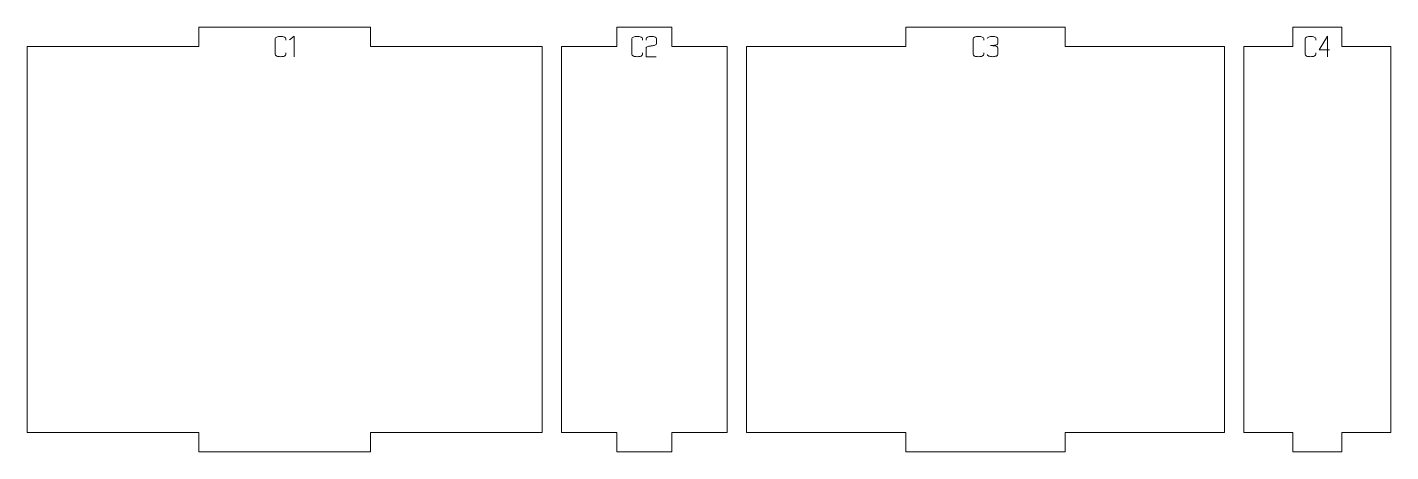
# Model space of a CAD drawing. Header units: centimetres. Extents: x -249 to 275, y -506 to 461.
# Drawn here: x -248.57 to -227.35, y 204.34 to 210.94 of the extents above; entities that cross this region are included whole.
import ezdxf

# ---------------------------------------------------------------- set-up
doc = ezdxf.new("R2010")
doc.units = ezdxf.units.CM
doc.header["$MEASUREMENT"] = 0
doc.layers.add('Capa 1', color=7, linetype='Continuous')

msp = doc.modelspace()

# ---------------------------------------------------------------- linework, layer by layer
at = {"layer": 'Capa 1', "color": 240, "lineweight": 9}
for points in [[(-248.5745, 210.63954), (-248.5745, 210.63954), (-248.5745, 204.63954), (-248.5745, 204.63954), (-248.5745, 204.63954), (-245.90206, 204.63954), (-245.90206, 204.63954), (-245.90206, 204.63954), (-245.90206, 204.33954), (-245.90206, 204.33954), (-245.90206, 204.33954), (-243.22962, 204.33954), (-243.22962, 204.33954), (-243.22962, 204.33954), (-243.22962, 204.63954), (-243.22962, 204.63954), (-243.22962, 204.63954), (-240.55717, 204.63954), (-240.55717, 204.63954), (-240.55717, 204.63954), (-240.55717, 210.63954), (-240.55717, 210.63954), (-240.55717, 210.63954), (-243.22962, 210.63954), (-243.22962, 210.63954), (-243.22962, 210.63954), (-243.22962, 210.93954), (-243.22962, 210.93954), (-243.22962, 210.93954), (-245.90206, 210.93954), (-245.90206, 210.93954), (-245.90206, 210.93954), (-245.90206, 210.63954), (-245.90206, 210.63954), (-245.90206, 210.63954), (-248.5745, 210.63954), (-248.5745, 210.63954)], [(-240.25717, 210.63954), (-240.25717, 210.63954), (-240.25717, 204.63954), (-240.25717, 204.63954), (-240.25717, 204.63954), (-239.39799, 204.63954), (-239.39799, 204.63954), (-239.39799, 204.63954), (-239.39799, 204.33954), (-239.39799, 204.33954), (-239.39799, 204.33954), (-238.53882, 204.33954), (-238.53882, 204.33954), (-238.53882, 204.33954), (-238.53882, 204.63954), (-238.53882, 204.63954), (-238.53882, 204.63954), (-237.67964, 204.63954), (-237.67964, 204.63954), (-237.67964, 204.63954), (-237.67964, 210.63954), (-237.67964, 210.63954), (-237.67964, 210.63954), (-238.53882, 210.63954), (-238.53882, 210.63954), (-238.53882, 210.63954), (-238.53882, 210.93954), (-238.53882, 210.93954), (-238.53882, 210.93954), (-239.39799, 210.93954), (-239.39799, 210.93954), (-239.39799, 210.93954), (-239.39799, 210.63954), (-239.39799, 210.63954), (-239.39799, 210.63954), (-240.25717, 210.63954), (-240.25717, 210.63954)], [(-237.37964, 210.63954), (-237.37964, 210.63954), (-237.37964, 204.63954), (-237.37964, 204.63954), (-237.37964, 204.63954), (-234.89763, 204.63954), (-234.89763, 204.63954), (-234.89763, 204.63954), (-234.89763, 204.33954), (-234.89763, 204.33954), (-234.89763, 204.33954), (-232.41562, 204.33954), (-232.41562, 204.33954), (-232.41562, 204.33954), (-232.41562, 204.63954), (-232.41562, 204.63954), (-232.41562, 204.63954), (-229.93361, 204.63954), (-229.93361, 204.63954), (-229.93361, 204.63954), (-229.93361, 210.63954), (-229.93361, 210.63954), (-229.93361, 210.63954), (-232.41562, 210.63954), (-232.41562, 210.63954), (-232.41562, 210.63954), (-232.41562, 210.93954), (-232.41562, 210.93954), (-232.41562, 210.93954), (-234.89763, 210.93954), (-234.89763, 210.93954), (-234.89763, 210.93954), (-234.89763, 210.63954), (-234.89763, 210.63954), (-234.89763, 210.63954), (-237.37964, 210.63954), (-237.37964, 210.63954)], [(-229.63361, 210.63954), (-229.63361, 210.63954), (-229.63361, 204.63954), (-229.63361, 204.63954), (-229.63361, 204.63954), (-228.87172, 204.63954), (-228.87172, 204.63954), (-228.87172, 204.63954), (-228.87172, 204.33954), (-228.87172, 204.33954), (-228.87172, 204.33954), (-228.10984, 204.33954), (-228.10984, 204.33954), (-228.10984, 204.33954), (-228.10984, 204.63954), (-228.10984, 204.63954), (-228.10984, 204.63954), (-227.34796, 204.63954), (-227.34796, 204.63954), (-227.34796, 204.63954), (-227.34796, 210.63954), (-227.34796, 210.63954), (-227.34796, 210.63954), (-228.10984, 210.63954), (-228.10984, 210.63954), (-228.10984, 210.63954), (-228.10984, 210.93954), (-228.10984, 210.93954), (-228.10984, 210.93954), (-228.87172, 210.93954), (-228.87172, 210.93954), (-228.87172, 210.93954), (-228.87172, 210.63954), (-228.87172, 210.63954), (-228.87172, 210.63954), (-229.63361, 210.63954), (-229.63361, 210.63954)]]:
    msp.add_open_spline(points, degree=3, knots=[0, 0, 0, 0, 0.08333333, 0.08333333, 0.08333333, 0.16666667, 0.16666667, 0.16666667, 0.25, 0.25, 0.25, 0.33333333, 0.33333333, 0.33333333, 0.41666667, 0.41666667, 0.41666667, 0.5, 0.5, 0.5, 0.58333333, 0.58333333, 0.58333333, 0.66666667, 0.66666667, 0.66666667, 0.75, 0.75, 0.75, 0.83333333, 0.83333333, 0.83333333, 0.91666667, 0.91666667, 0.91666667, 1, 1, 1, 1], dxfattribs=at)
at = {"layer": 'Capa 1', "color": 114, "lineweight": 9}
for points, knots in [([(-244.54863, 210.54012), (-244.54863, 210.54012), (-244.54863, 210.51765), (-244.54863, 210.51765), (-244.54863, 210.50787), (-244.55658, 210.49946), (-244.57248, 210.49243), (-244.58777, 210.4857), (-244.60733, 210.48234), (-244.63118, 210.48234), (-244.65503, 210.48234), (-244.67475, 210.4857), (-244.69034, 210.49243), (-244.70593, 210.49916), (-244.71373, 210.50756), (-244.71373, 210.51765), (-244.71373, 210.51765), (-244.71373, 210.76347), (-244.71373, 210.76347), (-244.71373, 210.77325), (-244.70593, 210.78151), (-244.69034, 210.78823), (-244.67414, 210.79526), (-244.65442, 210.79878), (-244.63118, 210.79878), (-244.60825, 210.79878), (-244.58868, 210.79526), (-244.57248, 210.78823), (-244.55658, 210.7812), (-244.54863, 210.77295), (-244.54863, 210.76347), (-244.54863, 210.76347), (-244.54863, 210.741), (-244.54863, 210.741), (-244.54863, 210.741), (-244.54863, 210.76347), (-244.54863, 210.76347), (-244.54863, 210.77295), (-244.55658, 210.7812), (-244.57248, 210.78823), (-244.58868, 210.79526), (-244.60825, 210.79878), (-244.63118, 210.79878), (-244.65442, 210.79878), (-244.67414, 210.79526), (-244.69034, 210.78823), (-244.70593, 210.78151), (-244.71373, 210.77325), (-244.71373, 210.76347), (-244.71373, 210.76347), (-244.71373, 210.51765), (-244.71373, 210.51765), (-244.71373, 210.50756), (-244.70593, 210.49916), (-244.69034, 210.49243), (-244.67475, 210.4857), (-244.65503, 210.48234), (-244.63118, 210.48234), (-244.60733, 210.48234), (-244.58777, 210.4857), (-244.57248, 210.49243), (-244.55658, 210.49946), (-244.54863, 210.50787), (-244.54863, 210.51765), (-244.54863, 210.51765), (-244.54863, 210.54012), (-244.54863, 210.54012)], [0, 0, 0, 0, 0.04545455, 0.04545455, 0.04545455, 0.09090909, 0.09090909, 0.09090909, 0.13636364, 0.13636364, 0.13636364, 0.18181818, 0.18181818, 0.18181818, 0.22727273, 0.22727273, 0.22727273, 0.27272727, 0.27272727, 0.27272727, 0.31818182, 0.31818182, 0.31818182, 0.36363636, 0.36363636, 0.36363636, 0.40909091, 0.40909091, 0.40909091, 0.45454545, 0.45454545, 0.45454545, 0.5, 0.5, 0.5, 0.54545455, 0.54545455, 0.54545455, 0.59090909, 0.59090909, 0.59090909, 0.63636364, 0.63636364, 0.63636364, 0.68181818, 0.68181818, 0.68181818, 0.72727273, 0.72727273, 0.72727273, 0.77272727, 0.77272727, 0.77272727, 0.81818182, 0.81818182, 0.81818182, 0.86363636, 0.86363636, 0.86363636, 0.90909091, 0.90909091, 0.90909091, 0.95454545, 0.95454545, 0.95454545, 1, 1, 1, 1]), ([(-244.41793, 210.79924), (-244.41793, 210.79924), (-244.49406, 210.7465), (-244.49406, 210.7465), (-244.49406, 210.7465), (-244.41793, 210.79924), (-244.41793, 210.79924), (-244.41793, 210.79924), (-244.41793, 210.48234), (-244.41793, 210.48234), (-244.41793, 210.48234), (-244.41793, 210.79924), (-244.41793, 210.79924)], [0, 0, 0, 0, 0.25, 0.25, 0.25, 0.5, 0.5, 0.5, 0.75, 0.75, 0.75, 1, 1, 1, 1]), ([(-238.99569, 210.54012), (-238.99569, 210.54012), (-238.99569, 210.51765), (-238.99569, 210.51765), (-238.99569, 210.50787), (-239.00364, 210.49946), (-239.01954, 210.49243), (-239.03483, 210.4857), (-239.05439, 210.48234), (-239.07824, 210.48234), (-239.10209, 210.48234), (-239.12181, 210.4857), (-239.1374, 210.49243), (-239.15299, 210.49916), (-239.16079, 210.50756), (-239.16079, 210.51765), (-239.16079, 210.51765), (-239.16079, 210.76347), (-239.16079, 210.76347), (-239.16079, 210.77325), (-239.15299, 210.78151), (-239.1374, 210.78823), (-239.1212, 210.79526), (-239.10148, 210.79878), (-239.07824, 210.79878), (-239.05531, 210.79878), (-239.03574, 210.79526), (-239.01954, 210.78823), (-239.00364, 210.7812), (-238.99569, 210.77295), (-238.99569, 210.76347), (-238.99569, 210.76347), (-238.99569, 210.741), (-238.99569, 210.741), (-238.99569, 210.741), (-238.99569, 210.76347), (-238.99569, 210.76347), (-238.99569, 210.77295), (-239.00364, 210.7812), (-239.01954, 210.78823), (-239.03574, 210.79526), (-239.05531, 210.79878), (-239.07824, 210.79878), (-239.10148, 210.79878), (-239.1212, 210.79526), (-239.1374, 210.78823), (-239.15299, 210.78151), (-239.16079, 210.77325), (-239.16079, 210.76347), (-239.16079, 210.76347), (-239.16079, 210.51765), (-239.16079, 210.51765), (-239.16079, 210.50756), (-239.15299, 210.49916), (-239.1374, 210.49243), (-239.12181, 210.4857), (-239.10209, 210.48234), (-239.07824, 210.48234), (-239.05439, 210.48234), (-239.03483, 210.4857), (-239.01954, 210.49243), (-239.00364, 210.49946), (-238.99569, 210.50787), (-238.99569, 210.51765), (-238.99569, 210.51765), (-238.99569, 210.54012), (-238.99569, 210.54012)], [0, 0, 0, 0, 0.04545455, 0.04545455, 0.04545455, 0.09090909, 0.09090909, 0.09090909, 0.13636364, 0.13636364, 0.13636364, 0.18181818, 0.18181818, 0.18181818, 0.22727273, 0.22727273, 0.22727273, 0.27272727, 0.27272727, 0.27272727, 0.31818182, 0.31818182, 0.31818182, 0.36363636, 0.36363636, 0.36363636, 0.40909091, 0.40909091, 0.40909091, 0.45454545, 0.45454545, 0.45454545, 0.5, 0.5, 0.5, 0.54545455, 0.54545455, 0.54545455, 0.59090909, 0.59090909, 0.59090909, 0.63636364, 0.63636364, 0.63636364, 0.68181818, 0.68181818, 0.68181818, 0.72727273, 0.72727273, 0.72727273, 0.77272727, 0.77272727, 0.77272727, 0.81818182, 0.81818182, 0.81818182, 0.86363636, 0.86363636, 0.86363636, 0.90909091, 0.90909091, 0.90909091, 0.95454545, 0.95454545, 0.95454545, 1, 1, 1, 1]), ([(-238.94158, 210.48234), (-238.94158, 210.48234), (-238.94158, 210.61488), (-238.94158, 210.61488), (-238.94066, 210.6268), (-238.92981, 210.63597), (-238.90902, 210.64239), (-238.90046, 210.64301), (-238.89228, 210.644), (-238.88448, 210.64538), (-238.87669, 210.64675), (-238.86881, 210.6482), (-238.86086, 210.64973), (-238.84619, 210.65218), (-238.83495, 210.65417), (-238.82716, 210.65569), (-238.81936, 210.65722), (-238.81179, 210.65921), (-238.80445, 210.66166), (-238.7855, 210.66869), (-238.77602, 210.67771), (-238.77602, 210.68871), (-238.77602, 210.68871), (-238.77602, 210.76347), (-238.77602, 210.76347), (-238.77602, 210.77325), (-238.78389, 210.78158), (-238.79964, 210.78846), (-238.81538, 210.79534), (-238.83503, 210.79878), (-238.85857, 210.79878), (-238.88211, 210.79878), (-238.90176, 210.79534), (-238.9175, 210.78846), (-238.93325, 210.78158), (-238.94112, 210.77325), (-238.94112, 210.76347), (-238.94112, 210.76347), (-238.94112, 210.741), (-238.94112, 210.741), (-238.94112, 210.741), (-238.94112, 210.76347), (-238.94112, 210.76347), (-238.94112, 210.77325), (-238.93325, 210.78158), (-238.9175, 210.78846), (-238.90176, 210.79534), (-238.88211, 210.79878), (-238.85857, 210.79878), (-238.83503, 210.79878), (-238.81538, 210.79534), (-238.79964, 210.78846), (-238.78389, 210.78158), (-238.77602, 210.77325), (-238.77602, 210.76347), (-238.77602, 210.76347), (-238.77602, 210.68871), (-238.77602, 210.68871), (-238.77602, 210.67771), (-238.7855, 210.66869), (-238.80445, 210.66166), (-238.81179, 210.65921), (-238.81936, 210.65722), (-238.82716, 210.65569), (-238.83495, 210.65417), (-238.84619, 210.65218), (-238.86086, 210.64973), (-238.86881, 210.6482), (-238.87669, 210.64675), (-238.88448, 210.64538), (-238.89228, 210.644), (-238.90046, 210.64301), (-238.90902, 210.64239), (-238.92981, 210.63597), (-238.94066, 210.6268), (-238.94158, 210.61488), (-238.94158, 210.61488), (-238.94158, 210.48234), (-238.94158, 210.48234), (-238.94158, 210.48234), (-238.78473, 210.48234), (-238.78473, 210.48234), (-238.78473, 210.48234), (-238.94158, 210.48234), (-238.94158, 210.48234)], [0, 0, 0, 0, 0.03571429, 0.03571429, 0.03571429, 0.07142857, 0.07142857, 0.07142857, 0.10714286, 0.10714286, 0.10714286, 0.14285714, 0.14285714, 0.14285714, 0.17857143, 0.17857143, 0.17857143, 0.21428571, 0.21428571, 0.21428571, 0.25, 0.25, 0.25, 0.28571429, 0.28571429, 0.28571429, 0.32142857, 0.32142857, 0.32142857, 0.35714286, 0.35714286, 0.35714286, 0.39285714, 0.39285714, 0.39285714, 0.42857143, 0.42857143, 0.42857143, 0.46428571, 0.46428571, 0.46428571, 0.5, 0.5, 0.5, 0.53571429, 0.53571429, 0.53571429, 0.57142857, 0.57142857, 0.57142857, 0.60714286, 0.60714286, 0.60714286, 0.64285714, 0.64285714, 0.64285714, 0.67857143, 0.67857143, 0.67857143, 0.71428571, 0.71428571, 0.71428571, 0.75, 0.75, 0.75, 0.78571429, 0.78571429, 0.78571429, 0.82142857, 0.82142857, 0.82142857, 0.85714286, 0.85714286, 0.85714286, 0.89285714, 0.89285714, 0.89285714, 0.92857143, 0.92857143, 0.92857143, 0.96428571, 0.96428571, 0.96428571, 1, 1, 1, 1]), ([(-233.68391, 210.54012), (-233.68391, 210.54012), (-233.68391, 210.51765), (-233.68391, 210.51765), (-233.68391, 210.50787), (-233.69186, 210.49946), (-233.70776, 210.49243), (-233.72305, 210.4857), (-233.74261, 210.48234), (-233.76646, 210.48234), (-233.79031, 210.48234), (-233.81003, 210.4857), (-233.82562, 210.49243), (-233.84121, 210.49916), (-233.84901, 210.50756), (-233.84901, 210.51765), (-233.84901, 210.51765), (-233.84901, 210.76347), (-233.84901, 210.76347), (-233.84901, 210.77325), (-233.84121, 210.78151), (-233.82562, 210.78823), (-233.80942, 210.79526), (-233.7897, 210.79878), (-233.76646, 210.79878), (-233.74353, 210.79878), (-233.72396, 210.79526), (-233.70776, 210.78823), (-233.69186, 210.7812), (-233.68391, 210.77295), (-233.68391, 210.76347), (-233.68391, 210.76347), (-233.68391, 210.741), (-233.68391, 210.741), (-233.68391, 210.741), (-233.68391, 210.76347), (-233.68391, 210.76347), (-233.68391, 210.77295), (-233.69186, 210.7812), (-233.70776, 210.78823), (-233.72396, 210.79526), (-233.74353, 210.79878), (-233.76646, 210.79878), (-233.7897, 210.79878), (-233.80942, 210.79526), (-233.82562, 210.78823), (-233.84121, 210.78151), (-233.84901, 210.77325), (-233.84901, 210.76347), (-233.84901, 210.76347), (-233.84901, 210.51765), (-233.84901, 210.51765), (-233.84901, 210.50756), (-233.84121, 210.49916), (-233.82562, 210.49243), (-233.81003, 210.4857), (-233.79031, 210.48234), (-233.76646, 210.48234), (-233.74261, 210.48234), (-233.72305, 210.4857), (-233.70776, 210.49243), (-233.69186, 210.49946), (-233.68391, 210.50787), (-233.68391, 210.51765), (-233.68391, 210.51765), (-233.68391, 210.54012), (-233.68391, 210.54012)], [0, 0, 0, 0, 0.04545455, 0.04545455, 0.04545455, 0.09090909, 0.09090909, 0.09090909, 0.13636364, 0.13636364, 0.13636364, 0.18181818, 0.18181818, 0.18181818, 0.22727273, 0.22727273, 0.22727273, 0.27272727, 0.27272727, 0.27272727, 0.31818182, 0.31818182, 0.31818182, 0.36363636, 0.36363636, 0.36363636, 0.40909091, 0.40909091, 0.40909091, 0.45454545, 0.45454545, 0.45454545, 0.5, 0.5, 0.5, 0.54545455, 0.54545455, 0.54545455, 0.59090909, 0.59090909, 0.59090909, 0.63636364, 0.63636364, 0.63636364, 0.68181818, 0.68181818, 0.68181818, 0.72727273, 0.72727273, 0.72727273, 0.77272727, 0.77272727, 0.77272727, 0.81818182, 0.81818182, 0.81818182, 0.86363636, 0.86363636, 0.86363636, 0.90909091, 0.90909091, 0.90909091, 0.95454545, 0.95454545, 0.95454545, 1, 1, 1, 1]), ([(-233.54679, 210.48234), (-233.57033, 210.48234), (-233.58998, 210.48578), (-233.60572, 210.49266), (-233.62147, 210.49954), (-233.62934, 210.50787), (-233.62934, 210.51765), (-233.62934, 210.50787), (-233.62147, 210.49954), (-233.60572, 210.49266), (-233.58998, 210.48578), (-233.57033, 210.48234), (-233.54679, 210.48234), (-233.52325, 210.48234), (-233.5036, 210.48578), (-233.48786, 210.49266), (-233.47211, 210.49954), (-233.46424, 210.50787), (-233.46424, 210.51765), (-233.46424, 210.51765), (-233.46424, 210.62084), (-233.46424, 210.62084), (-233.46424, 210.6291), (-233.4699, 210.63628), (-233.48121, 210.64239), (-233.49252, 210.64851), (-233.52569, 210.65264), (-233.58073, 210.65478), (-233.526, 210.65814), (-233.49313, 210.66212), (-233.48213, 210.6667), (-233.47112, 210.67129), (-233.46516, 210.67878), (-233.46424, 210.68917), (-233.46424, 210.68917), (-233.46424, 210.76347), (-233.46424, 210.76347), (-233.46424, 210.77325), (-233.47211, 210.78158), (-233.48786, 210.78846), (-233.5036, 210.79534), (-233.52325, 210.79878), (-233.54679, 210.79878), (-233.57033, 210.79878), (-233.58998, 210.79534), (-233.60572, 210.78846), (-233.62147, 210.78158), (-233.62934, 210.77325), (-233.62934, 210.76347), (-233.62934, 210.77325), (-233.62147, 210.78158), (-233.60572, 210.78846), (-233.58998, 210.79534), (-233.57033, 210.79878), (-233.54679, 210.79878), (-233.52325, 210.79878), (-233.5036, 210.79534), (-233.48786, 210.78846), (-233.47211, 210.78158), (-233.46424, 210.77325), (-233.46424, 210.76347), (-233.46424, 210.76347), (-233.46424, 210.68917), (-233.46424, 210.68917), (-233.46516, 210.67878), (-233.47112, 210.67129), (-233.48213, 210.6667), (-233.49313, 210.66212), (-233.526, 210.65814), (-233.58073, 210.65478), (-233.52569, 210.65264), (-233.49252, 210.64851), (-233.48121, 210.64239), (-233.4699, 210.63628), (-233.46424, 210.6291), (-233.46424, 210.62084), (-233.46424, 210.62084), (-233.46424, 210.51765), (-233.46424, 210.51765), (-233.46424, 210.50787), (-233.47211, 210.49954), (-233.48786, 210.49266), (-233.5036, 210.48578), (-233.52325, 210.48234), (-233.54679, 210.48234)], [0, 0, 0, 0, 0.03571429, 0.03571429, 0.03571429, 0.07142857, 0.07142857, 0.07142857, 0.10714286, 0.10714286, 0.10714286, 0.14285714, 0.14285714, 0.14285714, 0.17857143, 0.17857143, 0.17857143, 0.21428571, 0.21428571, 0.21428571, 0.25, 0.25, 0.25, 0.28571429, 0.28571429, 0.28571429, 0.32142857, 0.32142857, 0.32142857, 0.35714286, 0.35714286, 0.35714286, 0.39285714, 0.39285714, 0.39285714, 0.42857143, 0.42857143, 0.42857143, 0.46428571, 0.46428571, 0.46428571, 0.5, 0.5, 0.5, 0.53571429, 0.53571429, 0.53571429, 0.57142857, 0.57142857, 0.57142857, 0.60714286, 0.60714286, 0.60714286, 0.64285714, 0.64285714, 0.64285714, 0.67857143, 0.67857143, 0.67857143, 0.71428571, 0.71428571, 0.71428571, 0.75, 0.75, 0.75, 0.78571429, 0.78571429, 0.78571429, 0.82142857, 0.82142857, 0.82142857, 0.85714286, 0.85714286, 0.85714286, 0.89285714, 0.89285714, 0.89285714, 0.92857143, 0.92857143, 0.92857143, 0.96428571, 0.96428571, 0.96428571, 1, 1, 1, 1]), ([(-228.51532, 210.54012), (-228.51532, 210.54012), (-228.51532, 210.51765), (-228.51532, 210.51765), (-228.51532, 210.50787), (-228.52327, 210.49946), (-228.53917, 210.49243), (-228.55446, 210.4857), (-228.57402, 210.48234), (-228.59787, 210.48234), (-228.62172, 210.48234), (-228.64144, 210.4857), (-228.65703, 210.49243), (-228.67262, 210.49916), (-228.68042, 210.50756), (-228.68042, 210.51765), (-228.68042, 210.51765), (-228.68042, 210.76347), (-228.68042, 210.76347), (-228.68042, 210.77325), (-228.67262, 210.78151), (-228.65703, 210.78823), (-228.64083, 210.79526), (-228.62111, 210.79878), (-228.59787, 210.79878), (-228.57494, 210.79878), (-228.55537, 210.79526), (-228.53917, 210.78823), (-228.52327, 210.7812), (-228.51532, 210.77295), (-228.51532, 210.76347), (-228.51532, 210.76347), (-228.51532, 210.741), (-228.51532, 210.741), (-228.51532, 210.741), (-228.51532, 210.76347), (-228.51532, 210.76347), (-228.51532, 210.77295), (-228.52327, 210.7812), (-228.53917, 210.78823), (-228.55537, 210.79526), (-228.57494, 210.79878), (-228.59787, 210.79878), (-228.62111, 210.79878), (-228.64083, 210.79526), (-228.65703, 210.78823), (-228.67262, 210.78151), (-228.68042, 210.77325), (-228.68042, 210.76347), (-228.68042, 210.76347), (-228.68042, 210.51765), (-228.68042, 210.51765), (-228.68042, 210.50756), (-228.67262, 210.49916), (-228.65703, 210.49243), (-228.64144, 210.4857), (-228.62172, 210.48234), (-228.59787, 210.48234), (-228.57402, 210.48234), (-228.55446, 210.4857), (-228.53917, 210.49243), (-228.52327, 210.49946), (-228.51532, 210.50787), (-228.51532, 210.51765), (-228.51532, 210.51765), (-228.51532, 210.54012), (-228.51532, 210.54012)], [0, 0, 0, 0, 0.04545455, 0.04545455, 0.04545455, 0.09090909, 0.09090909, 0.09090909, 0.13636364, 0.13636364, 0.13636364, 0.18181818, 0.18181818, 0.18181818, 0.22727273, 0.22727273, 0.22727273, 0.27272727, 0.27272727, 0.27272727, 0.31818182, 0.31818182, 0.31818182, 0.36363636, 0.36363636, 0.36363636, 0.40909091, 0.40909091, 0.40909091, 0.45454545, 0.45454545, 0.45454545, 0.5, 0.5, 0.5, 0.54545455, 0.54545455, 0.54545455, 0.59090909, 0.59090909, 0.59090909, 0.63636364, 0.63636364, 0.63636364, 0.68181818, 0.68181818, 0.68181818, 0.72727273, 0.72727273, 0.72727273, 0.77272727, 0.77272727, 0.77272727, 0.81818182, 0.81818182, 0.81818182, 0.86363636, 0.86363636, 0.86363636, 0.90909091, 0.90909091, 0.90909091, 0.95454545, 0.95454545, 0.95454545, 1, 1, 1, 1]), ([(-228.33096, 210.5869), (-228.33096, 210.5869), (-228.33096, 210.79924), (-228.33096, 210.79924), (-228.33096, 210.79924), (-228.46075, 210.5869), (-228.46075, 210.5869), (-228.46075, 210.5869), (-228.33096, 210.5869), (-228.33096, 210.5869)], [0, 0, 0, 0, 0.33333333, 0.33333333, 0.33333333, 0.66666667, 0.66666667, 0.66666667, 1, 1, 1, 1]), ([(-228.33096, 210.5869), (-228.33096, 210.5869), (-228.33096, 210.48234), (-228.33096, 210.48234), (-228.33096, 210.48234), (-228.33096, 210.5869), (-228.33096, 210.5869), (-228.33096, 210.5869), (-228.46075, 210.5869), (-228.46075, 210.5869), (-228.46075, 210.5869), (-228.33096, 210.79924), (-228.33096, 210.79924), (-228.33096, 210.79924), (-228.33096, 210.5869), (-228.33096, 210.5869), (-228.33096, 210.5869), (-228.30115, 210.5869), (-228.30115, 210.5869), (-228.30115, 210.5869), (-228.33096, 210.5869), (-228.33096, 210.5869)], [0, 0, 0, 0, 0.14285714, 0.14285714, 0.14285714, 0.28571429, 0.28571429, 0.28571429, 0.42857143, 0.42857143, 0.42857143, 0.57142857, 0.57142857, 0.57142857, 0.71428571, 0.71428571, 0.71428571, 0.85714286, 0.85714286, 0.85714286, 1, 1, 1, 1])]:
    msp.add_open_spline(points, degree=3, knots=knots, dxfattribs=at)

doc.saveas('drawing.dxf')
